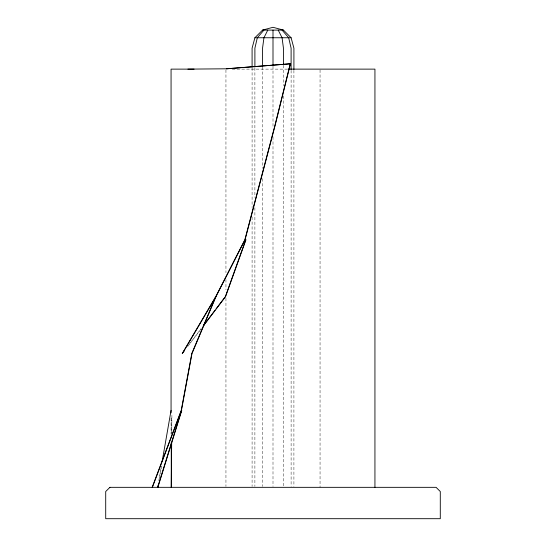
<?xml version="1.0" encoding="UTF-8"?>
<svg xmlns="http://www.w3.org/2000/svg" width="546" height="546" viewBox="0 0 546 546"><rect width="100%" height="100%" fill="white"/><g stroke="black" fill="none" stroke-linecap="round" stroke-linejoin="round"><path stroke-width="0.41" stroke-dasharray="2.73 2.05" d="M171.765 432.371L171.935 413.766M158.818 480.644L161.295 466.421M159.548 478.132L161.998 464.748M188.916 344.703L201.235 328.453M187.585 346.737L201.447 328.453M232.255 69.124L288.418 69.124M320.052 69.97L320.052 487.332M293.912 70.379L293.912 486.479M291.107 70.379L291.107 486.479M283.456 65.261L283.456 85.729M283.456 95.959L283.456 486.479M273 66.114L273 126.658M273 136.889L273 486.479M262.544 66.967L262.544 168.434M262.544 178.672L262.544 486.479M254.893 67.82L254.893 197.427M254.893 207.657L254.893 486.479M252.088 67.82L252.088 207.657M252.088 217.042L252.088 486.479M225.948 69.97L225.948 272.693M225.948 279.504L225.948 289.728M225.948 298.246L225.948 486.479M171.267 417.99L171.267 434.063M171.062 417.99L171.062 434.063"/><path stroke-width="0.82" d="M171.676 442.519L171.267 487.332L171.267 442.519M162.169 461.404L171.062 410.38M158.32 484.828L157.862 487.332L181.77 410.38M293.912 69.526L293.912 48.212L291.107 37.756L283.456 30.098L273 27.3L262.544 30.098L254.893 37.756L252.088 48.212L252.088 66.967M157.651 487.332L181.565 410.38M245.755 239.755L225.355 296.628L216.114 308.818M245.966 239.755L225.559 296.628L203.494 325.744M152.163 487.332L181.238 410.38L191.789 353.508L215.752 296.628L244.854 239.755L274.802 125.887L290.254 63.793L226.392 68.796M152.375 487.332L181.449 410.38L192.001 353.508L215.957 296.628L245.065 239.755L275.007 125.887L290.465 63.793L226.604 68.796L187.899 69.124M267.772 30.098L263.943 37.756L262.544 48.212L262.544 66.114M215.752 296.628L182.248 353.508L184.302 350.798M182.89 352.777L215.957 296.628M203.289 325.744L215.09 310.169M263.943 30.098L257.316 37.756L254.893 48.212L254.893 66.967M262.544 30.098L283.456 30.098M254.893 37.756L291.107 37.756M194.096 69.124L171.062 69.124L171.062 412.919M288.322 69.124L374.938 69.124L374.938 487.332M282.057 30.098L288.684 37.756L291.107 48.212L291.107 69.526M278.228 30.098L282.057 37.756L283.456 48.212L283.456 64.414M273 30.098L273 65.261M109.93 487.332L105.712 491.516L105.712 518.7L440.288 518.7L440.288 491.516L436.07 487.332L109.93 487.332"/></g></svg>
